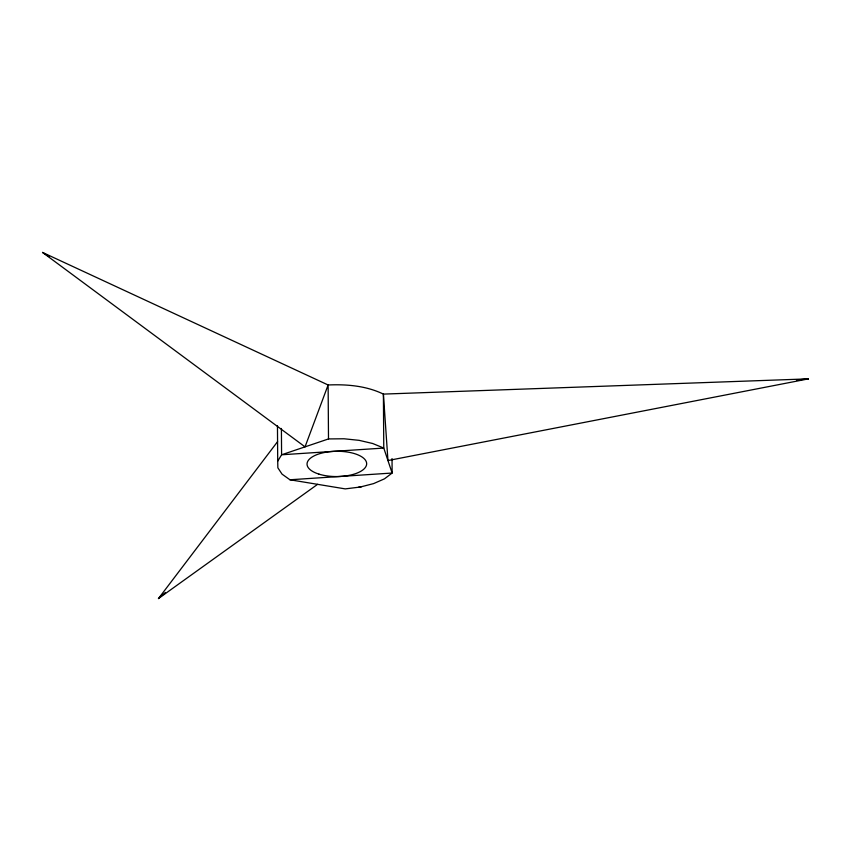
<?xml version="1.0" encoding="UTF-8"?>
<svg xmlns="http://www.w3.org/2000/svg" width="851" height="851" viewBox="0 0 851 851"><rect width="100%" height="100%" fill="white"/><g stroke="black" fill="none" stroke-linecap="round" stroke-linejoin="round"><path stroke-width="1.28" d="M392.034 458.561L392.13 473.039L384.492 478.826L373.6 483.602L360.207 487.038L345.229 488.889L289.946 479.773L282.043 474.135L277.862 467.805L277.713 461.199L281.585 454.785L281.404 428.468M317.593 484.336L158.456 598.561L277.586 441.616M158.456 598.561L165.434 592.434M328.497 438.935L328.124 384.982L305.041 446.86L42.55 252.439L328.124 384.982C346.878 384.152 366.281 385.822 383.397 394.098L383.769 448.062L372.664 443.499L359.111 440.339L344.049 438.776L328.497 438.935L281.585 454.785L383.769 448.062L392.13 473.039L289.946 479.773M808.45 378.865L387.95 460.551L383.397 394.098L808.45 378.865L796.547 380.014M358.537 487.24L361.707 486.655M42.55 252.439L49.305 256.64M277.458 425.67L277.713 461.199M318.955 474.124A29.796 12.637 -0.4 0 0 366.441 465.274A29.796 12.637 -0.4 0 0 325.188 452.349A29.796 12.637 -0.4 0 0 318.955 474.124"/></g></svg>
